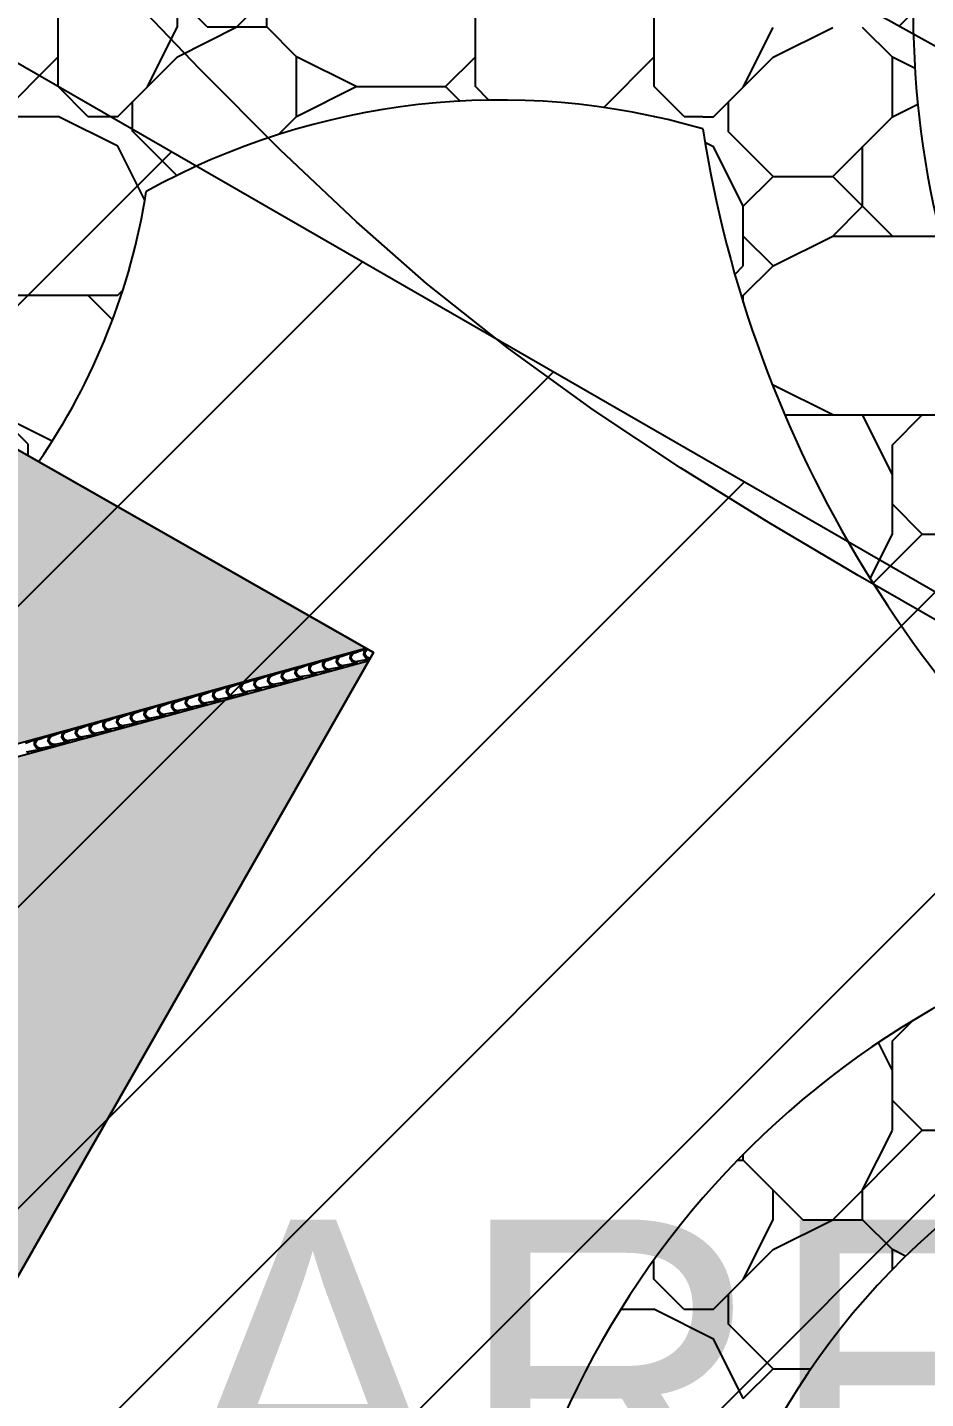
# Model space of a CAD drawing. Header units: millimetres. Extents: x 648844 to 649530, y 1246379 to 1246752.
# Drawn here: x 649100.9 to 649111.45, y 1246534.32 to 1246550.42 of the extents above; entities that cross this region are included whole.
import ezdxf

# ---------------------------------------------------------------- set-up
doc = ezdxf.new("R2010")
doc.units = ezdxf.units.MM
doc.header["$LTSCALE"] = 20
doc.header["$MEASUREMENT"] = 0
doc.layers.get('0').update_dxf_attribs({"linetype": 'CONTINUOUS'})
for name, color, linetype in [('acera', 8, 'CONTINUOUS'), ('CONT-MJR2', 9, 'CONTINUOUS'), ('quebrada', 5, 'CONTINUOUS'), ('TECHO', 30, 'CONTINUOUS')]:
    doc.layers.add(name, color=color, linetype=linetype)
doc.styles.add('MINIMO', font='arial.ttf', dxfattribs={"height": 3.6})

# ---------------------------------------------------------------- blocks, each defined once
blk = doc.blocks.new('TEJA45')
at = {"layer": 'TECHO'}
for p, q in [((-3.027, -1.403), (-2.928, -1.521)), ((-2.952, -1.327), (-2.964, -1.315)), ((-2.934, -1.31), (-2.952, -1.327)), ((-2.834, -1.426), (-2.952, -1.327)), ((-2.921, -1.433), (-2.94, -1.471)), ((-2.911, -1.443), (-2.926, -1.474)), ((-2.883, -1.415), (-2.921, -1.433)), ((-2.881, -1.429), (-2.911, -1.443)), ((-2.84, -1.42), (-2.883, -1.414)), ((-2.845, -1.433), (-2.881, -1.429)), ((-2.834, -1.445), (-2.845, -1.433)), ((-2.826, -1.418), (-2.834, -1.426)), ((-2.816, -1.428), (-2.834, -1.445)), ((-2.715, -1.544), (-2.834, -1.445)), ((-2.94, -1.471), (-2.934, -1.515)), ((-2.928, -1.521), (-2.932, -1.524)), ((-2.928, -1.521), (-2.919, -1.511)), ((-2.926, -1.474), (-2.921, -1.509)), ((-2.919, -1.53), (-2.922, -1.534)), ((-2.921, -1.509), (-2.909, -1.521)), ((-2.909, -1.521), (-2.919, -1.53)), ((-2.909, -1.521), (-2.81, -1.639)), ((-2.803, -1.552), (-2.822, -1.589)), ((-2.822, -1.589), (-2.816, -1.633)), ((-2.808, -1.592), (-2.803, -1.627)), ((-2.793, -1.561), (-2.807, -1.592)), ((-2.765, -1.533), (-2.803, -1.552)), ((-2.763, -1.547), (-2.793, -1.561)), ((-2.721, -1.538), (-2.765, -1.533)), ((-2.727, -1.552), (-2.763, -1.547)), ((-2.715, -1.563), (-2.727, -1.552)), ((-2.707, -1.537), (-2.715, -1.544)), ((-2.698, -1.546), (-2.715, -1.563)), ((-2.597, -1.663), (-2.715, -1.563)), ((-2.81, -1.639), (-2.813, -1.643)), ((-2.81, -1.639), (-2.8, -1.63)), ((-2.8, -1.648), (-2.804, -1.652)), ((-2.803, -1.627), (-2.791, -1.639)), ((-2.791, -1.639), (-2.8, -1.648)), ((-2.791, -1.639), (-2.692, -1.757)), ((-2.685, -1.67), (-2.704, -1.708)), ((-2.704, -1.707), (-2.698, -1.751)), ((-2.692, -1.757), (-2.695, -1.761)), ((-2.692, -1.757), (-2.682, -1.748)), ((-2.675, -1.679), (-2.689, -1.71)), ((-2.689, -1.71), (-2.685, -1.746)), ((-2.682, -1.767), (-2.686, -1.77)), ((-2.647, -1.651), (-2.685, -1.67)), ((-2.685, -1.745), (-2.673, -1.757)), ((-2.673, -1.757), (-2.682, -1.767)), ((-2.644, -1.665), (-2.675, -1.679)), ((-2.673, -1.757), (-2.574, -1.875)), ((-2.603, -1.657), (-2.647, -1.651)), ((-2.609, -1.67), (-2.644, -1.665)), ((-2.597, -1.682), (-2.609, -1.67)), ((-2.589, -1.655), (-2.597, -1.663)), ((-2.58, -1.664), (-2.597, -1.682)), ((-2.479, -1.781), (-2.597, -1.682)), ((-2.529, -1.769), (-2.567, -1.788)), ((-2.485, -1.775), (-2.529, -1.769)), ((-2.586, -1.826), (-2.58, -1.869)), ((-2.567, -1.788), (-2.585, -1.826)), ((-2.574, -1.875), (-2.577, -1.879)), ((-2.574, -1.875), (-2.564, -1.866)), ((-2.557, -1.798), (-2.571, -1.828)), ((-2.571, -1.828), (-2.567, -1.864)), ((-2.564, -1.885), (-2.568, -1.888)), ((-2.567, -1.864), (-2.555, -1.875)), ((-2.555, -1.875), (-2.564, -1.885)), ((-2.526, -1.783), (-2.557, -1.797)), ((-2.555, -1.875), (-2.455, -1.993)), ((-2.491, -1.788), (-2.526, -1.783)), ((-2.479, -1.8), (-2.491, -1.788)), ((-2.471, -1.773), (-2.479, -1.781)), ((-2.462, -1.782), (-2.479, -1.8)), ((-2.361, -1.899), (-2.479, -1.8)), ((-2.448, -1.906), (-2.467, -1.944)), ((-2.439, -1.916), (-2.453, -1.946)), ((-2.411, -1.887), (-2.448, -1.906)), ((-2.408, -1.901), (-2.439, -1.916)), ((-2.367, -1.893), (-2.411, -1.887)), ((-2.373, -1.906), (-2.408, -1.901)), ((-2.361, -1.918), (-2.373, -1.906)), ((-2.353, -1.891), (-2.361, -1.899)), ((-2.343, -1.9), (-2.361, -1.918)), ((-2.243, -2.017), (-2.361, -1.918)), ((-2.467, -1.944), (-2.462, -1.987)), ((-2.455, -1.993), (-2.459, -1.997)), ((-2.455, -1.993), (-2.446, -1.984)), ((-2.453, -1.946), (-2.448, -1.982)), ((-2.446, -2.003), (-2.45, -2.007)), ((-2.448, -1.982), (-2.437, -1.993)), ((-2.437, -1.993), (-2.446, -2.003)), ((-2.437, -1.993), (-2.337, -2.112)), ((-2.33, -2.024), (-2.349, -2.062)), ((-2.349, -2.062), (-2.343, -2.106)), ((-2.321, -2.034), (-2.335, -2.065)), ((-2.335, -2.065), (-2.33, -2.1)), ((-2.292, -2.005), (-2.33, -2.024)), ((-2.29, -2.02), (-2.321, -2.034)), ((-2.249, -2.011), (-2.292, -2.005)), ((-2.254, -2.024), (-2.29, -2.019)), ((-2.243, -2.036), (-2.255, -2.024)), ((-2.235, -2.009), (-2.243, -2.017)), ((-2.225, -2.019), (-2.243, -2.036)), ((-2.125, -2.135), (-2.243, -2.036)), ((-2.337, -2.112), (-2.341, -2.115)), ((-2.337, -2.112), (-2.328, -2.102)), ((-2.328, -2.121), (-2.331, -2.125)), ((-2.33, -2.1), (-2.318, -2.112)), ((-2.318, -2.112), (-2.328, -2.121)), ((-2.318, -2.112), (-2.219, -2.23)), ((-2.212, -2.142), (-2.231, -2.18)), ((-2.231, -2.18), (-2.225, -2.224)), ((-2.219, -2.23), (-2.223, -2.233)), ((-2.219, -2.23), (-2.21, -2.22)), ((-2.202, -2.152), (-2.217, -2.183)), ((-2.217, -2.183), (-2.212, -2.218)), ((-2.21, -2.239), (-2.213, -2.243)), ((-2.174, -2.123), (-2.212, -2.142)), ((-2.212, -2.218), (-2.2, -2.23)), ((-2.2, -2.23), (-2.21, -2.239)), ((-2.172, -2.138), (-2.202, -2.152)), ((-2.2, -2.23), (-2.101, -2.348)), ((-2.131, -2.129), (-2.174, -2.123)), ((-2.136, -2.142), (-2.172, -2.138)), ((-2.125, -2.154), (-2.136, -2.142)), ((-2.117, -2.127), (-2.125, -2.135)), ((-2.107, -2.137), (-2.125, -2.154)), ((-2.006, -2.253), (-2.125, -2.154)), ((-2.056, -2.242), (-2.094, -2.261)), ((-2.012, -2.247), (-2.056, -2.241)), ((-1.998, -2.245), (-2.006, -2.253)), ((-2.094, -2.26), (-2.113, -2.298)), ((-2.113, -2.298), (-2.107, -2.342)), ((-2.101, -2.348), (-2.105, -2.352)), ((-2.101, -2.348), (-2.092, -2.339)), ((-2.099, -2.301), (-2.094, -2.336)), ((-2.084, -2.27), (-2.098, -2.301)), ((-2.092, -2.357), (-2.095, -2.361)), ((-2.094, -2.336), (-2.082, -2.348)), ((-2.082, -2.348), (-2.092, -2.357)), ((-2.054, -2.256), (-2.084, -2.27)), ((-2.082, -2.348), (-1.983, -2.466)), ((-2.018, -2.261), (-2.054, -2.256)), ((-2.006, -2.272), (-2.018, -2.261)), ((-1.989, -2.255), (-2.006, -2.272)), ((-1.888, -2.372), (-2.006, -2.272)), ((-1.976, -2.379), (-1.995, -2.416)), ((-1.966, -2.388), (-1.98, -2.419)), ((-1.938, -2.36), (-1.976, -2.379)), ((-1.935, -2.374), (-1.966, -2.388)), ((-1.894, -2.366), (-1.938, -2.36)), ((-1.9, -2.379), (-1.935, -2.374)), ((-1.888, -2.39), (-1.9, -2.379)), ((-1.88, -2.364), (-1.888, -2.372)), ((-1.871, -2.373), (-1.888, -2.39)), ((-1.77, -2.49), (-1.888, -2.39)), ((-1.995, -2.416), (-1.989, -2.46)), ((-1.983, -2.466), (-1.986, -2.47)), ((-1.983, -2.466), (-1.973, -2.457)), ((-1.98, -2.419), (-1.976, -2.454)), ((-1.973, -2.476), (-1.977, -2.479)), ((-1.976, -2.454), (-1.964, -2.466)), ((-1.964, -2.466), (-1.973, -2.476)), ((-1.964, -2.466), (-1.865, -2.584)), ((-1.877, -2.535), (-1.871, -2.578)), ((-1.858, -2.497), (-1.876, -2.535)), ((-1.865, -2.584), (-1.855, -2.575)), ((-1.848, -2.506), (-1.862, -2.537)), ((-1.862, -2.537), (-1.858, -2.573)), ((-1.82, -2.478), (-1.858, -2.497)), ((-1.858, -2.572), (-1.846, -2.584)), ((-1.817, -2.492), (-1.848, -2.506)), ((-1.776, -2.484), (-1.82, -2.478)), ((-1.782, -2.497), (-1.817, -2.492)), ((-1.77, -2.509), (-1.782, -2.497)), ((-1.762, -2.482), (-1.77, -2.49)), ((-1.753, -2.491), (-1.77, -2.509)), ((-1.652, -2.608), (-1.77, -2.509)), ((-1.865, -2.584), (-1.868, -2.588)), ((-1.855, -2.594), (-1.859, -2.597)), ((-1.846, -2.584), (-1.855, -2.594)), ((-1.846, -2.584), (-1.747, -2.702)), ((-1.739, -2.615), (-1.758, -2.653)), ((-1.758, -2.653), (-1.753, -2.696)), ((-1.747, -2.702), (-1.75, -2.706)), ((-1.747, -2.702), (-1.737, -2.693)), ((-1.73, -2.625), (-1.744, -2.655)), ((-1.744, -2.655), (-1.739, -2.691)), ((-1.737, -2.712), (-1.741, -2.715)), ((-1.702, -2.596), (-1.739, -2.615)), ((-1.739, -2.691), (-1.728, -2.702)), ((-1.728, -2.702), (-1.737, -2.712)), ((-1.699, -2.61), (-1.73, -2.625)), ((-1.728, -2.702), (-1.628, -2.821)), ((-1.658, -2.602), (-1.702, -2.596)), ((-1.664, -2.615), (-1.699, -2.61)), ((-1.652, -2.627), (-1.664, -2.615)), ((-1.644, -2.6), (-1.652, -2.608)), ((-1.635, -2.609), (-1.652, -2.627)), ((-1.534, -2.726), (-1.652, -2.627)), ((-1.621, -2.733), (-1.64, -2.771)), ((-1.583, -2.714), (-1.621, -2.733)), ((-1.581, -2.729), (-1.612, -2.743)), ((-1.54, -2.72), (-1.584, -2.714)), ((-1.546, -2.733), (-1.581, -2.728)), ((-1.534, -2.745), (-1.546, -2.733)), ((-1.526, -2.718), (-1.534, -2.726)), ((-1.516, -2.728), (-1.534, -2.745)), ((-1.64, -2.771), (-1.634, -2.815)), ((-1.628, -2.821), (-1.632, -2.824)), ((-1.628, -2.821), (-1.619, -2.811)), ((-1.612, -2.743), (-1.626, -2.773)), ((-1.626, -2.773), (-1.621, -2.809)), ((-1.619, -2.83), (-1.622, -2.834)), ((-1.621, -2.809), (-1.609, -2.821)), ((-1.609, -2.821), (-1.619, -2.83)), ((-1.609, -2.821), (-1.51, -2.939)), ((-1.416, -2.844), (-1.534, -2.745)), ((-1.503, -2.851), (-1.522, -2.889)), ((-1.522, -2.889), (-1.516, -2.933)), ((-1.493, -2.861), (-1.508, -2.892)), ((-1.508, -2.892), (-1.503, -2.927)), ((-1.465, -2.832), (-1.503, -2.851)), ((-1.463, -2.847), (-1.494, -2.861)), ((-1.422, -2.838), (-1.465, -2.832)), ((-1.427, -2.851), (-1.463, -2.847)), ((-1.416, -2.863), (-1.427, -2.851)), ((-1.408, -2.836), (-1.416, -2.844)), ((-1.398, -2.846), (-1.416, -2.863)), ((-1.297, -2.962), (-1.416, -2.863)), ((-1.51, -2.939), (-1.514, -2.942)), ((-1.51, -2.939), (-1.501, -2.929)), ((-1.501, -2.948), (-1.504, -2.952)), ((-1.503, -2.927), (-1.491, -2.939)), ((-1.491, -2.939), (-1.501, -2.948)), ((-1.491, -2.939), (-1.392, -3.057)), ((-1.385, -2.969), (-1.404, -3.007)), ((-1.404, -3.007), (-1.398, -3.051)), ((-1.392, -3.057), (-1.396, -3.06)), ((-1.392, -3.057), (-1.383, -3.047)), ((-1.375, -2.979), (-1.39, -3.01)), ((-1.39, -3.01), (-1.385, -3.045)), ((-1.347, -2.951), (-1.385, -2.969)), ((-1.385, -3.045), (-1.373, -3.057)), ((-1.373, -3.057), (-1.383, -3.066)), ((-1.345, -2.965), (-1.375, -2.979)), ((-1.373, -3.057), (-1.274, -3.175)), ((-1.303, -2.956), (-1.347, -2.95)), ((-1.309, -2.969), (-1.345, -2.965)), ((-1.298, -2.981), (-1.309, -2.969)), ((-1.29, -2.954), (-1.298, -2.962)), ((-1.28, -2.964), (-1.298, -2.981)), ((-1.179, -3.081), (-1.297, -2.981)), ((-1.383, -3.066), (-1.386, -3.07)), ((-1.267, -3.088), (-1.286, -3.125)), ((-1.286, -3.125), (-1.28, -3.169)), ((-1.274, -3.175), (-1.277, -3.179)), ((-1.274, -3.175), (-1.264, -3.166)), ((-1.257, -3.097), (-1.271, -3.128)), ((-1.271, -3.128), (-1.267, -3.163)), ((-1.264, -3.185), (-1.268, -3.188)), ((-1.229, -3.069), (-1.267, -3.088)), ((-1.267, -3.163), (-1.255, -3.175)), ((-1.255, -3.175), (-1.264, -3.185)), ((-1.226, -3.083), (-1.257, -3.097)), ((-1.255, -3.175), (-1.156, -3.293)), ((-1.185, -3.075), (-1.229, -3.069)), ((-1.191, -3.088), (-1.226, -3.083)), ((-1.179, -3.099), (-1.191, -3.088)), ((-1.171, -3.073), (-1.179, -3.081)), ((-1.162, -3.082), (-1.179, -3.099)), ((-1.061, -3.199), (-1.179, -3.099)), ((-1.149, -3.206), (-1.168, -3.244)), ((-1.139, -3.215), (-1.153, -3.246)), ((-1.111, -3.187), (-1.149, -3.206)), ((-1.108, -3.201), (-1.139, -3.215)), ((-1.067, -3.193), (-1.111, -3.187)), ((-1.073, -3.206), (-1.108, -3.201)), ((-1.061, -3.218), (-1.073, -3.206)), ((-1.053, -3.191), (-1.061, -3.199)), ((-1.044, -3.2), (-1.061, -3.218)), ((-0.943, -3.317), (-1.061, -3.218)), ((-1.168, -3.243), (-1.162, -3.287)), ((-1.156, -3.293), (-1.159, -3.297)), ((-1.156, -3.293), (-1.146, -3.284)), ((-1.153, -3.246), (-1.149, -3.282)), ((-1.146, -3.303), (-1.15, -3.306)), ((-1.149, -3.281), (-1.137, -3.293)), ((-1.137, -3.293), (-1.146, -3.303)), ((-1.137, -3.293), (-1.038, -3.411)), ((-1.05, -3.362), (-1.044, -3.405)), ((-1.03, -3.324), (-1.049, -3.362)), ((-1.021, -3.334), (-1.035, -3.364)), ((-1.035, -3.364), (-1.03, -3.4)), ((-0.993, -3.305), (-1.03, -3.324)), ((-0.99, -3.319), (-1.021, -3.334)), ((-0.949, -3.311), (-0.993, -3.305)), ((-0.955, -3.324), (-0.99, -3.319)), ((-0.943, -3.336), (-0.955, -3.324)), ((-0.935, -3.309), (-0.943, -3.317)), ((-0.926, -3.318), (-0.943, -3.336)), ((-0.825, -3.435), (-0.943, -3.336)), ((-1.038, -3.411), (-1.041, -3.415)), ((-1.038, -3.411), (-1.028, -3.402)), ((-1.028, -3.421), (-1.032, -3.424)), ((-1.03, -3.4), (-1.019, -3.411)), ((-1.019, -3.411), (-1.028, -3.421)), ((-1.019, -3.411), (-0.919, -3.53)), ((-0.912, -3.442), (-0.931, -3.48)), ((-0.931, -3.48), (-0.925, -3.523)), ((-0.919, -3.53), (-0.923, -3.533)), ((-0.919, -3.53), (-0.91, -3.52)), ((-0.903, -3.452), (-0.917, -3.482)), ((-0.917, -3.482), (-0.912, -3.518)), ((-0.91, -3.539), (-0.914, -3.543)), ((-0.875, -3.423), (-0.912, -3.442)), ((-0.912, -3.518), (-0.9, -3.53)), ((-0.9, -3.53), (-0.91, -3.539)), ((-0.872, -3.438), (-0.903, -3.452)), ((-0.901, -3.53), (-0.801, -3.648)), ((-0.831, -3.429), (-0.875, -3.423)), ((-0.837, -3.442), (-0.872, -3.437)), ((-0.825, -3.454), (-0.837, -3.442)), ((-0.817, -3.427), (-0.825, -3.435)), ((-0.807, -3.436), (-0.825, -3.454)), ((-0.707, -3.553), (-0.825, -3.454)), ((-0.756, -3.541), (-0.794, -3.56)), ((-0.713, -3.547), (-0.756, -3.541)), ((-0.794, -3.56), (-0.813, -3.598)), ((-0.813, -3.598), (-0.807, -3.642)), ((-0.801, -3.648), (-0.805, -3.651)), ((-0.801, -3.648), (-0.792, -3.638)), ((-0.785, -3.57), (-0.799, -3.601)), ((-0.799, -3.601), (-0.794, -3.636)), ((-0.792, -3.657), (-0.795, -3.661)), ((-0.794, -3.636), (-0.782, -3.648)), ((-0.782, -3.648), (-0.792, -3.657)), ((-0.754, -3.556), (-0.785, -3.57)), ((-0.782, -3.648), (-0.683, -3.766)), ((-0.718, -3.56), (-0.754, -3.556)), ((-0.707, -3.572), (-0.719, -3.56)), ((-0.699, -3.545), (-0.707, -3.553)), ((-0.689, -3.555), (-0.707, -3.572)), ((-0.589, -3.671), (-0.707, -3.572)), ((-0.676, -3.678), (-0.695, -3.716)), ((-0.666, -3.688), (-0.681, -3.719)), ((-0.638, -3.66), (-0.676, -3.678)), ((-0.636, -3.674), (-0.666, -3.688)), ((-0.595, -3.665), (-0.638, -3.659)), ((-0.6, -3.678), (-0.636, -3.674)), ((-0.589, -3.69), (-0.6, -3.678)), ((-0.581, -3.663), (-0.589, -3.671)), ((-0.571, -3.673), (-0.589, -3.69)), ((-0.47, -3.789), (-0.589, -3.69)), ((-0.695, -3.716), (-0.689, -3.76)), ((-0.683, -3.766), (-0.687, -3.769)), ((-0.683, -3.766), (-0.674, -3.756)), ((-0.681, -3.719), (-0.676, -3.754)), ((-0.674, -3.775), (-0.677, -3.779)), ((-0.676, -3.754), (-0.664, -3.766)), ((-0.664, -3.766), (-0.674, -3.775)), ((-0.664, -3.766), (-0.565, -3.884)), ((-0.558, -3.797), (-0.577, -3.834)), ((-0.577, -3.834), (-0.571, -3.878)), ((-0.563, -3.837), (-0.558, -3.872)), ((-0.548, -3.806), (-0.562, -3.837)), ((-0.52, -3.778), (-0.558, -3.797)), ((-0.518, -3.792), (-0.548, -3.806)), ((-0.476, -3.783), (-0.52, -3.778)), ((-0.482, -3.797), (-0.518, -3.792)), ((-0.47, -3.808), (-0.482, -3.797)), ((-0.462, -3.782), (-0.47, -3.789)), ((-0.453, -3.791), (-0.47, -3.808)), ((-0.352, -3.908), (-0.47, -3.808)), ((-0.565, -3.884), (-0.568, -3.888)), ((-0.565, -3.884), (-0.555, -3.875)), ((-0.555, -3.893), (-0.559, -3.897)), ((-0.558, -3.872), (-0.546, -3.884)), ((-0.546, -3.884), (-0.555, -3.893)), ((-0.546, -3.884), (-0.447, -4.002)), ((-0.44, -3.915), (-0.459, -3.953)), ((-0.459, -3.952), (-0.453, -3.996)), ((-0.447, -4.002), (-0.45, -4.006)), ((-0.447, -4.002), (-0.437, -3.993)), ((-0.43, -3.924), (-0.444, -3.955)), ((-0.444, -3.955), (-0.44, -3.991)), ((-0.437, -4.012), (-0.441, -4.015)), ((-0.402, -3.896), (-0.44, -3.915)), ((-0.44, -3.99), (-0.428, -4.002)), ((-0.428, -4.002), (-0.437, -4.012)), ((-0.399, -3.91), (-0.43, -3.924)), ((-0.428, -4.002), (-0.329, -4.12)), ((-0.358, -3.902), (-0.402, -3.896)), ((-0.364, -3.915), (-0.399, -3.91)), ((-0.352, -3.927), (-0.364, -3.915)), ((-0.344, -3.9), (-0.352, -3.908)), ((-0.335, -3.909), (-0.352, -3.927)), ((-0.234, -4.026), (-0.352, -3.927)), ((-0.284, -4.014), (-0.322, -4.033)), ((-0.24, -4.02), (-0.284, -4.014)), ((-0.226, -4.018), (-0.234, -4.026)), ((-0.341, -4.071), (-0.335, -4.114)), ((-0.322, -4.033), (-0.34, -4.071)), ((-0.329, -4.12), (-0.332, -4.124)), ((-0.329, -4.12), (-0.319, -4.111)), ((-0.312, -4.042), (-0.326, -4.073)), ((-0.326, -4.073), (-0.322, -4.109)), ((-0.319, -4.13), (-0.323, -4.133)), ((-0.322, -4.109), (-0.31, -4.12)), ((-0.31, -4.12), (-0.319, -4.13)), ((-0.281, -4.028), (-0.312, -4.042)), ((-0.31, -4.12), (-0.21, -4.238)), ((-0.246, -4.033), (-0.281, -4.028)), ((-0.234, -4.045), (-0.246, -4.033)), ((-0.217, -4.027), (-0.234, -4.045)), ((-0.116, -4.144), (-0.234, -4.045)), ((-0.203, -4.151), (-0.222, -4.189)), ((-0.194, -4.161), (-0.208, -4.191)), ((-0.166, -4.132), (-0.203, -4.151)), ((-0.163, -4.146), (-0.194, -4.161)), ((-0.122, -4.138), (-0.166, -4.132)), ((-0.128, -4.151), (-0.163, -4.146)), ((-0.116, -4.163), (-0.128, -4.151)), ((-0.108, -4.136), (-0.116, -4.144)), ((-0.099, -4.145), (-0.116, -4.163)), ((0, -4.26), (-0.116, -4.163)), ((-0.222, -4.189), (-0.217, -4.232)), ((-0.21, -4.238), (-0.214, -4.242)), ((-0.21, -4.238), (-0.201, -4.229)), ((-0.208, -4.191), (-0.203, -4.227)), ((-0.201, -4.248), (-0.205, -4.251)), ((-0.203, -4.227), (-0.192, -4.238)), ((-0.192, -4.238), (-0.201, -4.248)), ((-0.192, -4.238), (-0.098, -4.35)), ((-0.085, -4.269), (-0.104, -4.307)), ((-0.104, -4.307), (-0.098, -4.35)), ((-0.076, -4.279), (-0.09, -4.31)), ((-0.09, -4.31), (-0.085, -4.345)), ((-0.047, -4.25), (-0.085, -4.269)), ((-0.085, -4.345), (-0.08, -4.35)), ((-0.045, -4.265), (-0.076, -4.279)), ((-0.004, -4.256), (-0.047, -4.25)), ((-0.009, -4.269), (-0.045, -4.264)), ((0, -4.279), (-0.01, -4.269)), ((-0.086, -4.35), (-0.083, -4.347))]:
    blk.add_line(p, q, dxfattribs=at)

msp = doc.modelspace()

# ---------------------------------------------------------------- hatches: boundary and pattern name
h = msp.add_hatch()
h.set_pattern_fill('ANSI38', color=3, scale=15, style=0)
h.set_pattern_definition([(45, (-526.4316, -3378.3679), (-1.3258252147, 1.3258252147), []), (135, (-526.4316, -3378.3679), (-3.9774756442, 1.3258252147), [4.6875, -2.8125])])
h.paths.add_polyline_path([(649074.645, 1246583.564), (649094.243, 1246613.456), (649153.413, 1246584.501), (649133.486, 1246559.317), (649131.764, 1246538.992), (649068.283, 1246574.182)])
h.paths.add_polyline_path([(649079.063, 1246573.737), (649108.559, 1246573.737), (649108.559, 1246579.229), (649079.063, 1246579.229)], flags=24)
h = msp.add_hatch()
h.set_pattern_fill('ANSI31', color=2, scale=20, style=0)
h.set_pattern_definition([(45, (-526.4316, -3378.368), (-1.767766953, 1.767766953), [])])
edge = h.paths.add_edge_path()
edge.add_line((649057.852, 1246574.732), (649143.484, 1246525.396))
edge.add_line((649021.465, 1246521.521), (649057.852, 1246574.732))
edge.add_line((649021.465, 1246521.521), (649126.013, 1246470.828))
edge.add_line((649143.484, 1246525.396), (649148.028, 1246486.904))
h.paths.add_polyline_path([(649085.833, 1246502.103), (649115.307, 1246502.103), (649115.307, 1246507.529), (649085.833, 1246507.529)], flags=24)
at = {"layer": 'acera'}
h = msp.add_hatch(dxfattribs=at)
h.set_pattern_fill('PETRA11', color=254, scale=7, style=0, pattern_type=2)
h.set_pattern_definition([(0, (2687.656, -252.1344), (7, 7), [2.1, -2.45, 0.35, -2.1]), (0, (2690.456, -250.7344), (7, 7), [0.35, -1.75, 1.4, -3.5]), (0, (2691.506, -250.3844), (7, 7), [0.35, -6.65]), (0, (2688.356, -250.0344), (7, 7), [1.4, -5.6]), (0, (2687.656, -249.3344), (7, 7), [0.7, -6.3]), (0, (2692.556, -248.6344), (7, 7), [0.7, -0.35, 0.35, -5.6]), (0, (2689.756, -248.2844), (7, 7), [1.05, -5.95]), (0, (2688.006, -247.5844), (7, 7), [0.7, -6.3]), (0, (2690.806, -246.8844), (7, 7), [0.35, -2.1, 1.05, -3.5]), (0, (2689.406, -246.5344), (7, 7), [0.7, -6.3]), (0, (2691.856, -246.1844), (7, 7), [0.7, -6.3]), (0, (2690.456, -245.8344), (7, 7), [0.7, -6.3]), (0, (2693.256, -245.4844), (7, 7), [0.7, -6.3]), (90, (2687.306, -252.1344), (-7, 7), [1.4, -0.35, 0.7, -2.8, 1.4, -0.35]), (90, (2687.656, -247.5844), (-7, 7), [0.35, -6.65]), (90, (2688.706, -249.6844), (-7, 7), [0.7, -1.4, 0.35, -4.55]), (90, (2689.056, -248.6344), (-7, 7), [0.7, -1.4, 1.05, -3.85]), (90, (2690.106, -250.3844), (-7, 7), [0.35, -3.5, 0.7, -0.35, 0.7, -1.4]), (90, (2690.456, -251.0844), (-7, 7), [0.35, -6.65]), (90, (2691.156, -248.9844), (-7, 7), [0.35, -0.35, 1.05, -5.25]), (90, (2691.506, -250.0344), (-7, 7), [0.7, -2.8, 0.35, -0.35, 0.35, -2.45]), (90, (2692.206, -251.7844), (-7, 7), [1.05, -5.95]), (90, (2692.906, -246.5344), (-7, 7), [0.35, -0.35, 0.35, -5.95]), (90, (2693.256, -248.2844), (-7, 7), [1.05, -5.95]), (90, (2694.131, -248.8094), (-7, 7), [0.35, -6.65]), (45, (2689.756, -252.1344), (8e-16, 7), [0.49497, -9.404524937]), (45, (2689.056, -245.4844), (8e-16, 7), [0.49497, -1.48491, 1.48491, -6.434704937]), (45, (2689.756, -246.5344), (8e-16, 7), [0.98994, -2.4748738, 0.49497, -5.939711137]), (45, (2691.156, -246.8844), (8e-16, 7), [0.98994, -3.464825, 0.49497, -4.949759937]), (45, (2688.356, -250.0344), (8e-16, 7), [0.49497, -9.404524937]), (45, (2690.106, -250.0344), (8e-16, 7), [1.484924, -8.414570937]), (45, (2691.506, -249.3344), (8e-16, 7), [0.49497, -2.969848, 0.49497, -5.939706937]), (45, (2692.556, -248.6344), (8e-16, 7), [0.98994, -8.909554937]), (45, (2693.956, -248.6344), (8e-16, 7), [0.98994, -8.909554937]), (45, (2693.956, -250.7344), (8e-16, 7), [0.49497, -9.404524937]), (45, (2693.256, -247.2344), (8e-16, 7), [0.49497, -9.404524937]), (45, (2692.556, -246.1844), (8e-16, 7), [0.49497, -9.404524937]), (45, (2693.956, -245.4844), (8e-16, 7), [0.49497, -9.404524937]), (45, (2687.306, -245.4844), (8e-16, 7), [0.49497, -9.404524937]), (45, (2690.806, -248.2844), (8e-16, 7), [0.49497, -9.404524937]), (45, (2691.506, -245.4844), (8e-16, 7), [0.49497, -3.464825, 0.49497, -5.444729937]), (45, (2688.356, -249.3344), (8e-16, 7), [0.98994, -8.909554937]), (45, (2688.356, -247.5844), (8e-16, 7), [1.48491, -8.414584937]), (135, (2687.656, -249.3344), (-7, 8e-16), [0.74249, -9.157004937]), (135, (2691.506, -249.6844), (-7, 8e-16), [0.49497, -9.404524937]), (135, (2693.606, -248.6344), (-7, 8e-16), [0.49497, -9.404524937]), (135, (2691.156, -247.2344), (-7, 8e-16), [0.49497, -9.404524937]), (135, (2691.506, -246.1844), (-7, 8e-16), [0.49497, -9.404524937]), (135, (2690.456, -245.8344), (-7, 8e-16), [0.49497, -9.404524937]), (135, (2691.856, -246.1844), (-7, 8e-16), [0.49497, -9.404524937]), (135, (2687.656, -250.3844), (-7, 8e-16), [0.49497, -9.404524937]), (135, (2689.056, -247.9344), (-7, 8e-16), [0.49497, -9.404524937]), (135, (2689.056, -250.0344), (-7, 8e-16), [0.98994, -8.909554937]), (135, (2690.456, -250.7344), (-7, 8e-16), [0.98994, -8.909554937]), (135, (2693.256, -246.8844), (-7, 8e-16), [0.98994, -8.909554937]), (135, (2691.156, -248.6344), (-7, 8e-16), [0.49497, -9.404524937]), (135, (2692.206, -250.7344), (-7, 8e-16), [0.98994, -5.939696, 0.49497, -2.474888937]), (135, (2688.006, -247.5844), (-7, 8e-16), [0.98994, -1.9798989, 0.98994, -5.939716037]), (135, (2687.306, -251.4344), (-7, 8e-16), [0.9898, -2.4752, 0.9898, -2.4752, 0.4949, -2.474594937]), (26.56505118, (2689.7562, -250.0344), (7, 4e-10), [1.5652, -0.7826, 0.7826, -12.522075839]), (26.56505118, (2690.8062, -245.8344), (7, 4e-10), [1.5652, -14.08727584]), (26.56505118, (2690.8062, -250.7344), (7, 4e-10), [0.7826, -14.86987584]), (26.56505118, (2687.6562, -250.3844), (7, 4e-10), [0.7826, -14.86987584]), (26.56505118, (2689.0562, -248.6344), (7, 4e-10), [0.7826, -14.86987584]), (26.56505118, (2687.6562, -247.9344), (7, 4e-10), [0.7826, -14.86987584]), (63.43494882, (2688.7062, -247.2344), (4e-10, 7), [0.7826, -14.86987584]), (63.43494882, (2691.1562, -247.2344), (4e-10, 7), [0.7826, -14.86987584]), (63.43494882, (2691.8562, -252.1344), (4e-10, 7), [0.7826, -14.86987584]), (63.43494882, (2687.3062, -248.2844), (4e-10, 7), [0.7826, -14.86987584]), (63.43494882, (2690.1062, -251.7844), (4e-10, 7), [0.7826, -5.4782, 0.7826, -8.609075839]), (116.56505118, (2689.0562, -245.8344), (-4e-10, 7), [0.7826, -14.86987584]), (116.56505118, (2693.2562, -247.2344), (-4e-10, 7), [0.7826, -14.86987584]), (116.56505118, (2690.1062, -245.8344), (-4e-10, 7), [0.7826, -14.86987584]), (116.56505118, (2687.3062, -249.6844), (-4e-10, 7), [0.7826, -14.86987584]), (153.43494882, (2692.5562, -250.7344), (-7, 4e-10), [0.7826, -14.86987584]), (153.43494882, (2693.9562, -248.9844), (-7, 4e-10), [0.7826, -14.86987584]), (153.43494882, (2689.7562, -248.2844), (-7, 4e-10), [0.7826, -14.86987584]), (153.43494882, (2690.8062, -246.8844), (-7, 4e-10), [0.7826, -14.86987584]), (153.43494882, (2693.2562, -245.4844), (-7, 4e-10), [0.7826, -14.86987584]), (153.43494882, (2688.3562, -252.1344), (-7, 4e-10), [1.1739, -14.47857584])])
h.paths.add_polyline_path([(649086.082, 1246549.48), (649084.633, 1246551.451, -0.176344), (649078.619, 1246544.845), (649080.378, 1246543.745, 0.152055)])
h.paths.add_polyline_path([(649095.561, 1246557.28, -0.251719), (649086.997, 1246561.574), (649084.992, 1246560.377, -0.176344), (649084.633, 1246551.451), (649086.082, 1246549.48, 0.152055), (649087.524, 1246557.439, 0.190356), (649095.083, 1246555.09), (649096.993, 1246557, 0.04843)])
h.paths.add_polyline_path([(649096.993, 1246557), (649095.083, 1246555.09, -0.591695), (649099.303, 1246547.407), (649098.84, 1246546.566), (649101.033, 1246545.316, 0.112047), (649102.296, 1246548.489, -0.000193), (649102.302, 1246548.492), (649102.302, 1246550.849, 0.292175)])
h.paths.add_polyline_path([(649108.827, 1246551.327, 0.192694), (649102.302, 1246550.849), (649102.302, 1246548.492, -0.199771), (649108.831, 1246549.225)])
at = {"layer": 'TECHO'}
h = msp.add_hatch(dxfattribs=at)
h.set_pattern_fill('SPANTILE', color=254, scale=0.205, angle=119.4953, style=0, pattern_type=2)
h.set_pattern_definition([(65.281424, (649155.049885, 1246530.790818), (-1.0403024858, -2.2386147654), [0.18931176, -4.5434808]), (330.31172, (649155.12905, 1246530.96278), (0.2796228, 0.07655765), [0.0164, -0.1886]), (150.31172, (649155.31526, 1246530.8755), (-0.2796228, -0.07655765), [0.0574, -0.1476]), (240.31172, (649155.2654, 1246530.90393), (0.07655765, -0.2796228), [0.0205, -0.1845]), (60.31172, (649155.14126, 1246530.9511), (-0.07655765, 0.2796228), [0.0205, -0.1845]), (150.31172, (649155.15142, 1246530.9689), (-0.2796228, -0.07655765), [0.0164, -0.1886]), (150.31172, (649155.30714, 1246530.86125), (-0.2796228, -0.07655765), [0.041, -0.164]), (235.342024, (649155.27152, 1246530.881558), (-1.3964798681, -2.0355513523), [0.18931176, -4.5434808]), (203.007824, (649155.2664435, 1246530.8726534), (4.0412257048, 1.7076137543), [0.05412164, -5.35803375]), (168.74662, (649155.21663, 1246530.8515), (-0.45771298, 0.02497527), [0.0518613, -0.5964055]), (131.87682, (649155.16576, 1246530.86162), (0.25464813, -0.38115518), [0.0518613, -0.5964055]), (97.615624, (649155.131144, 1246530.900235), (-0.5891154912, 4.3474582078), [0.05412164, -5.35803375]), (170.536624, (649155.21483, 1246530.869043), (2.3651233482, -0.4044957616), [0.0415094, -4.10942426]), (130.086824, (649155.173886, 1246530.875868), (-1.552860942, 1.829220645), [0.0415094, -4.10942426]), (97.717124, (649155.147156, 1246530.907625), (-0.4609812711, 3.3304986713), [0.04387184, -4.3433196]), (202.906324, (649155.255242, 1246530.886119), (3.1008270598, 1.2998448666), [0.04387184, -4.3433196])])
h.paths.add_polyline_path([(649099.042, 1246541.53), (649104.873, 1246543.127), (649094.893, 1246548.817), (649096.49, 1246542.986)])
h = msp.add_hatch(dxfattribs=at)
h.set_pattern_fill('SPANTILE', color=254, scale=0.205, angle=389.4953, style=0, pattern_type=2)
h.set_pattern_definition([(335.281424, (649155.230581, 1246531.140874), (-2.2386147654, 1.0403024858), [0.18931176, -4.5434808]), (240.31172, (649155.40255, 1246531.06171), (0.07655765, -0.2796228), [0.0164, -0.1886]), (60.31172, (649155.31526, 1246530.8755), (-0.07655765, 0.2796228), [0.0574, -0.1476]), (150.31172, (649155.3437, 1246530.92536), (-0.2796228, -0.07655765), [0.0205, -0.1845]), (330.31172, (649155.39086, 1246531.0495), (0.2796228, 0.07655765), [0.0205, -0.1845]), (60.31172, (649155.40867, 1246531.03934), (-0.07655765, 0.2796228), [0.0164, -0.1886]), (60.31172, (649155.30101, 1246530.88362), (-0.07655765, 0.2796228), [0.041, -0.164]), (145.342024, (649155.32132, 1246530.919239), (-2.0355513523, 1.3964798681), [0.18931176, -4.5434808]), (113.007824, (649155.3124156, 1246530.924316), (1.7076137543, -4.0412257048), [0.05412164, -5.35803375]), (78.74662, (649155.29126, 1246530.97413), (0.02497527, 0.45771298), [0.0518613, -0.5964055]), (41.87682, (649155.30138, 1246531.024996), (-0.38115518, -0.25464813), [0.0518613, -0.5964055]), (7.615624, (649155.3399975, 1246531.0596155), (4.3474582078, 0.5891154912), [0.05412164, -5.35803375]), (80.536624, (649155.308805, 1246530.975929), (-0.4044957616, -2.3651233482), [0.0415094, -4.10942426]), (40.086824, (649155.31563, 1246531.016874), (1.829220645, 1.552860942), [0.0415094, -4.10942426]), (7.717124, (649155.347387, 1246531.043604), (3.3304986713, 0.4609812711), [0.04387184, -4.3433196]), (112.906324, (649155.325881, 1246530.935517), (1.2998448666, -3.1008270598), [0.04387184, -4.3433196])])
h.paths.add_polyline_path([(649100.709, 1246535.609), (649099.124, 1246541.397), (649104.913, 1246542.982)])

# ---------------------------------------------------------------- linework, layer by layer
at = {"color": 7}
msp.add_line((649057.852, 1246574.732), (649143.484, 1246525.396), dxfattribs=at)
msp.add_lwpolyline([(649074.645, 1246583.564), (649094.243, 1246613.456), (649153.413, 1246584.501), (649133.486, 1246559.317), (649131.764, 1246538.992), (649068.283, 1246574.182), (649074.645, 1246583.564)], dxfattribs=at)
at = {"color": 254}
msp.add_lwpolyline([(649090.492, 1246541.311), (649094.801, 1246548.869), (649104.965, 1246543.074), (649100.656, 1246535.516), (649090.492, 1246541.311)], dxfattribs=at)
at = {"layer": 'acera', "color": 254}
for p, q in [((649109.306, 1246549.715), (649109.656, 1246550.415)), ((649109.656, 1246550.065), (649110.356, 1246550.415)), ((649111.056, 1246550.066), (649110.706, 1246550.416)), ((649108.956, 1246549.366), (649109.656, 1246550.066)), ((649111.056, 1246549.366), (649111.056, 1246550.066)), ((649111.322, 1246549.933), (649111.057, 1246550.065)), ((649109.131, 1246549.191), (649109.131, 1246549.541)), ((649111.056, 1246549.365), (649111.356, 1246549.515)), ((649108.83, 1246549.366), (649108.956, 1246549.366)), ((649110.356, 1246548.666), (649111.056, 1246549.366)), ((649109.656, 1246548.666), (649109.131, 1246549.191)), ((649108.957, 1246549.015), (649108.856, 1246549.065)), ((649109.306, 1246548.316), (649108.956, 1246549.016)), ((649110.706, 1246548.316), (649110.706, 1246549.016)), ((649109.306, 1246548.316), (649109.656, 1246548.666)), ((649109.656, 1246548.666), (649110.356, 1246548.666)), ((649111.056, 1246547.966), (649110.356, 1246548.666)), ((649109.306, 1246547.616), (649109.306, 1246548.316)), ((649110.356, 1246547.966), (649110.706, 1246548.316)), ((649109.656, 1246547.616), (649109.306, 1246547.966)), ((649109.656, 1246547.615), (649110.356, 1246547.965)), ((649110.356, 1246547.966), (649111.622, 1246547.966)), ((649109.207, 1246547.516), (649109.306, 1246547.616)), ((649109.306, 1246547.266), (649109.656, 1246547.616)), ((649109.306, 1246547.184), (649109.306, 1246547.266)), ((649110.357, 1246545.865), (649109.647, 1246546.22)), ((649109.793, 1246545.866), (649111.756, 1246545.866)), ((649111.056, 1246545.166), (649110.706, 1246545.866)), ((649111.056, 1246545.516), (649111.406, 1246545.866)), ((649111.056, 1246544.466), (649111.056, 1246545.516)), ((649111.406, 1246544.466), (649111.056, 1246544.816)), ((649110.796, 1246543.945), (649111.056, 1246544.465)), ((649110.83, 1246543.89), (649111.406, 1246544.466)), ((649111.406, 1246544.466), (649112.106, 1246544.466)), ((649111.056, 1246538.516), (649111.29, 1246538.749)), ((649111.056, 1246537.466), (649111.056, 1246538.516)), ((649111.056, 1246538.166), (649110.892, 1246538.495)), ((649111.406, 1246537.466), (649111.056, 1246537.816)), ((649110.356, 1246536.416), (649111.406, 1246537.466)), ((649110.706, 1246536.765), (649111.056, 1246537.465)), ((649111.406, 1246537.466), (649112.106, 1246537.466)), ((649109.239, 1246537.116), (649109.306, 1246537.116)), ((649109.306, 1246537.116), (649109.306, 1246537.184)), ((649110.006, 1246536.416), (649109.306, 1246537.116)), ((649109.656, 1246536.416), (649109.656, 1246536.766)), ((649110.706, 1246536.416), (649110.706, 1246536.766)), ((649109.306, 1246535.715), (649109.656, 1246536.415)), ((649109.656, 1246536.065), (649110.356, 1246536.415)), ((649110.006, 1246536.416), (649110.706, 1246536.416)), ((649111.056, 1246536.066), (649110.706, 1246536.416)), ((649108.256, 1246535.716), (649108.256, 1246535.944)), ((649108.956, 1246535.366), (649109.656, 1246536.066)), ((649111.056, 1246535.832), (649111.056, 1246536.066)), ((649111.212, 1246535.988), (649111.057, 1246536.065)), ((649108.606, 1246535.366), (649108.256, 1246535.716)), ((649109.131, 1246535.191), (649109.131, 1246535.541)), ((649107.868, 1246535.366), (649108.256, 1246535.366)), ((649108.957, 1246535.015), (649108.257, 1246535.365)), ((649108.606, 1246535.366), (649108.956, 1246535.366)), ((649109.656, 1246534.666), (649109.131, 1246535.191)), ((649109.306, 1246534.316), (649108.956, 1246535.016)), ((649109.306, 1246534.316), (649109.656, 1246534.666)), ((649109.656, 1246534.666), (649110.101, 1246534.666))]:
    msp.add_line(p, q, dxfattribs=at)
for centre, radius, start, end in [((649122.428, 1246550.619), 11.128, 81.605, 194.503), ((649106.447, 1246541.014), 8.549, 73.81, 119.0435), ((649122.698, 1246551.38), 14.034, 188.8335, 234.0442), ((649094.676, 1246549.687), 7.714, 325.4887, 351.0613), ((649116.691, 1246529.866), 10.397, 102.405, 175.8302), ((649117.435, 1246529.633), 8.895, 88.1354, 178.2445)]:
    msp.add_arc(centre, radius, start, end, dxfattribs=at)
at = {"layer": 'CONT-MJR2', "elevation": 35, "flags": 128}
msp.add_lwpolyline([(649111.693, 1246543.387), (649110.653, 1246543.98), (649109.608, 1246544.598), (649108.568, 1246545.245), (649107.545, 1246545.925), (649106.548, 1246546.645), (649105.587, 1246547.408), (649104.763, 1246548.132), (649103.869, 1246548.98), (649102.922, 1246549.929), (649101.939, 1246550.957)], dxfattribs=at)
at = {"layer": 'TECHO', "color": 254}
for p, q in [((649104.965, 1246543.074), (649094.801, 1246548.869)), ((649104.965, 1246543.074), (649104.466, 1246543.359)), ((649099.042, 1246541.53), (649104.873, 1246543.127)), ((649100.656, 1246535.516), (649104.965, 1246543.074)), ((649100.656, 1246535.516), (649104.965, 1246543.074)), ((649099.124, 1246541.397), (649104.913, 1246542.982))]:
    msp.add_line(p, q, dxfattribs=at)

# ---------------------------------------------------------------- block references
at = {"color": 254, "xscale": -1, "rotation": 150.3117235871909}
msp.add_blockref('TEJA45', (649102.811, 1246539.295), dxfattribs=at)

# ---------------------------------------------------------------- texts
at = {"layer": 'quebrada', "insert": (649102.569, 1246536.418), "char_height": 3.6, "width": 22.21846, "attachment_point": 1, "style": 'MINIMO'}
msp.add_mtext('AREA # 3', dxfattribs=at)

doc.saveas('drawing.dxf')
